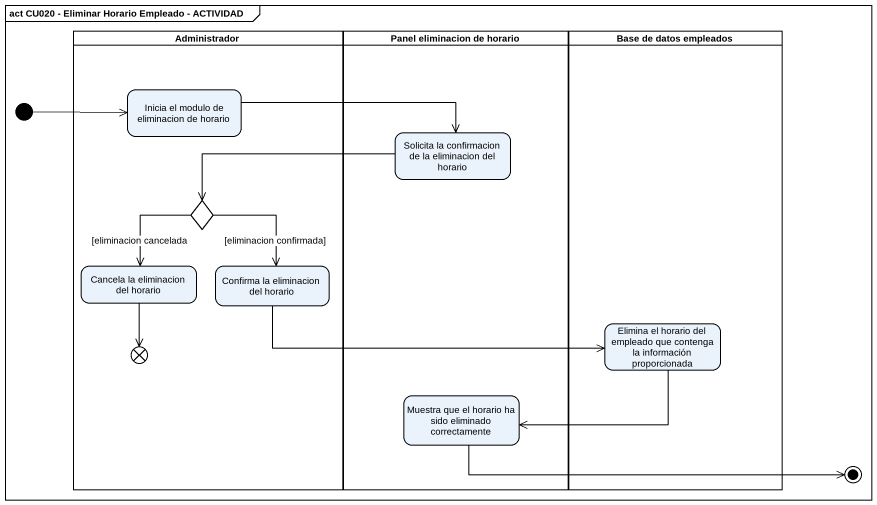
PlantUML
@startuml
mainframe act CU020 - Eliminar Horario Empleado - ACTIVIDAD
hide empty description
state Administrador <<partition>> {
  state "Inicia el modulo de eliminacion de horario" as Inicia_el_modulo_de
  state choice1 <<choice>>
  state "Cancela la eliminacion del horario" as Cancela_la_eliminacion_del
  state "Confirma la eliminacion del horario" as Confirma_la_eliminacion_del
  state flowfinal1 <<end>>
}
state "Panel eliminacion de horario" as Panel_eliminacion_de_horario <<partition>> {
  state "Solicita la confirmacion de la eliminacion del horario" as Solicita_la_confirmacion_de
  state "Muestra que el horario ha sido eliminado correctamente" as Muestra_que_el_horario_ha
}
state "Base de datos empleados" as Base_de_datos_empleados <<partition>> {
  state "Elimina el horario del empleado que contenga la información proporcionada" as Elimina_el_horario_del
}
state initial1 <<start>>
state final1 <<end>>
initial1 -right-> Inicia_el_modulo_de
Inicia_el_modulo_de -right-> Solicita_la_confirmacion_de
Solicita_la_confirmacion_de -left-> choice1
choice1 --> Cancela_la_eliminacion_del : [eliminacion cancelada
choice1 --> Confirma_la_eliminacion_del : [eliminacion confirmada]
Cancela_la_eliminacion_del --> flowfinal1
Confirma_la_eliminacion_del -right-> Elimina_el_horario_del
Elimina_el_horario_del -left-> Muestra_que_el_horario_ha
Muestra_que_el_horario_ha -right-> final1
@enduml
